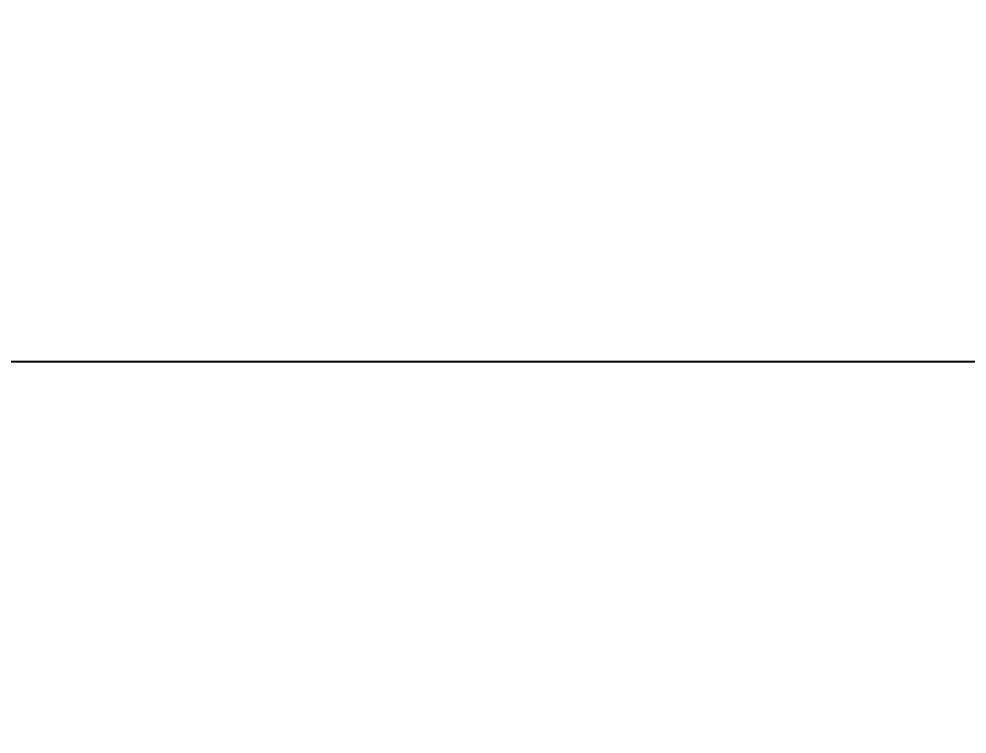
# Model space of a CAD drawing. Header units: millimetres. Extents: x -243740 to 150609, y -473655 to -165121.
# Drawn here: x -132840 to -128123, y -388992 to -385437 of the extents above; entities that cross this region are included whole.
import ezdxf

# ---------------------------------------------------------------- set-up
doc = ezdxf.new("R2010")
doc.units = ezdxf.units.MM
doc.layers.add('_Гр.ЩД-1А.5.9.I2.6', color=6, linetype='Continuous')

msp = doc.modelspace()

# ---------------------------------------------------------------- linework, layer by layer
at = {"layer": '_Гр.ЩД-1А.5.9.I2.6', "ltscale": 100}
msp.add_lwpolyline([(-139183.1, -396270.9), (-136432, -396270.9), (-136432, -390955.4), (-136437, -389684.6), (-136437, -388408.4), (-136437, -387140), (-119646.1, -387140)], dxfattribs=at)

doc.saveas('drawing.dxf')
